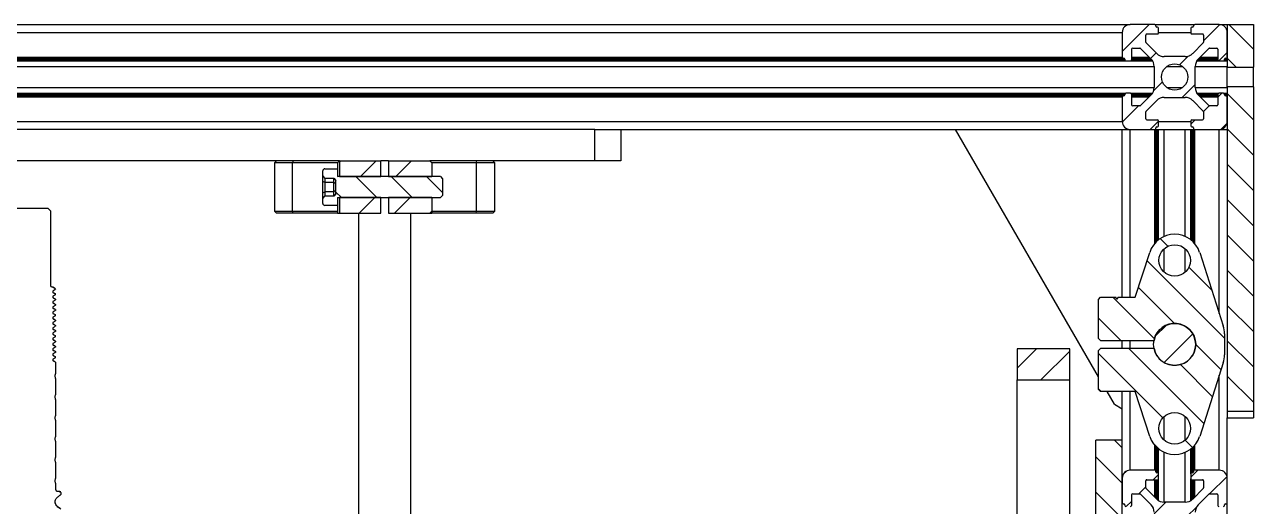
# Model space of a CAD drawing. Header units: millimetres. Extents: x 15 to 1184, y 5 to 1288.
# Drawn here: x 373 to 529, y 1226.8 to 1288.1 of the extents above; entities that cross this region are included whole.
import ezdxf

# ---------------------------------------------------------------- set-up
doc = ezdxf.new("R2010")
doc.units = ezdxf.units.MM

msp = doc.modelspace()

# ---------------------------------------------------------------- hatches: boundary and pattern name
at = {"linetype": 'Continuous', "lineweight": 18}
h = msp.add_hatch(dxfattribs=at)
h.set_pattern_fill('ANSI31', style=0)
edge = h.paths.add_edge_path(flags=0)
edge.add_line((516.05, 1279.15), (514.71, 1277.8))
edge.add_arc((514.61, 1277.9), 0.133, 270, 315, ccw=False)
edge.add_line((514.61, 1277.76), (513.71, 1277.76))
edge.add_arc((513.71, 1277.9), 0.133, 180, 270, ccw=False)
edge.add_line((513.58, 1277.9), (513.58, 1279.23))
edge.add_arc((513.44, 1279.23), 0.133, 0, 90)
edge.add_line((513.44, 1279.36), (512.84, 1279.36))
edge.add_arc((512.84, 1279.23), 0.133, 90, 180)
edge.add_line((512.71, 1279.23), (512.71, 1279.16))
edge.add_arc((512.58, 1279.16), 0.133, 270, 360, ccw=False)
edge.add_line((512.58, 1279.03), (512.51, 1279.03))
edge.add_arc((512.51, 1278.9), 0.133, 90, 180)
edge.add_line((512.38, 1278.9), (512.38, 1275.76))
edge.add_arc((513.38, 1275.76), 1, 180, 270)
edge.add_line((513.38, 1274.76), (516.51, 1274.76))
edge.add_arc((516.51, 1274.9), 0.133, 270, 360)
edge.add_line((516.64, 1274.9), (516.64, 1274.96))
edge.add_arc((516.78, 1274.96), 0.133, 90, 180, ccw=False)
edge.add_line((516.78, 1275.1), (516.84, 1275.1))
edge.add_arc((516.84, 1275.23), 0.133, 270, 360)
edge.add_line((516.98, 1275.23), (516.98, 1275.83))
edge.add_arc((516.84, 1275.83), 0.133, 0, 90)
edge.add_line((516.84, 1275.96), (515.51, 1275.96))
edge.add_arc((515.51, 1276.1), 0.133, 180, 270, ccw=False)
edge.add_line((515.38, 1276.1), (515.38, 1277))
edge.add_arc((515.51, 1277), 0.133, 135, 180, ccw=False)
edge.add_line((515.41, 1277.1), (516.76, 1278.44))
edge.add_arc((517.7, 1277.5), 1.33, 90, 135, ccw=False)
edge.add_line((517.7, 1278.83), (520.38, 1278.83))
edge.add_arc((520.38, 1277.5), 1.33, 45, 90, ccw=False)
edge.add_line((521.33, 1278.44), (522.67, 1277.1))
edge.add_arc((522.58, 1277), 0.133, 0, 45, ccw=False)
edge.add_line((522.71, 1277), (522.71, 1276.1))
edge.add_arc((522.58, 1276.1), 0.133, 270, 360, ccw=False)
edge.add_line((522.58, 1275.96), (521.24, 1275.96))
edge.add_arc((521.24, 1275.83), 0.133, 90, 180)
edge.add_line((521.11, 1275.83), (521.11, 1275.23))
edge.add_arc((521.24, 1275.23), 0.133, 180, 270)
edge.add_line((521.24, 1275.1), (521.31, 1275.1))
edge.add_arc((521.31, 1274.96), 0.133, 0, 90, ccw=False)
edge.add_line((521.44, 1274.96), (521.44, 1274.9))
edge.add_arc((521.58, 1274.9), 0.133, 180, 270)
edge.add_line((521.58, 1274.76), (524.71, 1274.76))
edge.add_arc((524.71, 1275.76), 1, 270, 360)
edge.add_line((525.71, 1275.76), (525.71, 1278.9))
edge.add_arc((525.58, 1278.9), 0.133, 0, 90)
edge.add_line((525.58, 1279.03), (525.51, 1279.03))
edge.add_arc((525.51, 1279.16), 0.133, 180, 270, ccw=False)
edge.add_line((525.38, 1279.16), (525.38, 1279.23))
edge.add_arc((525.24, 1279.23), 0.133, 0, 90)
edge.add_line((525.24, 1279.36), (524.64, 1279.36))
edge.add_arc((524.64, 1279.23), 0.133, 90, 180)
edge.add_line((524.51, 1279.23), (524.51, 1277.9))
edge.add_arc((524.38, 1277.9), 0.133, 270, 360, ccw=False)
edge.add_line((524.38, 1277.76), (523.47, 1277.76))
edge.add_arc((523.47, 1277.9), 0.133, 225, 270, ccw=False)
edge.add_line((523.38, 1277.8), (522.03, 1279.15))
edge.add_arc((522.98, 1280.09), 1.33, 180, 225, ccw=False)
edge.add_line((521.64, 1280.09), (521.64, 1282.77))
edge.add_arc((522.98, 1282.77), 1.33, 135, 180, ccw=False)
edge.add_line((522.03, 1283.71), (523.38, 1285.06))
edge.add_arc((523.47, 1284.96), 0.133, 90, 135, ccw=False)
edge.add_line((523.47, 1285.1), (524.38, 1285.1))
edge.add_arc((524.38, 1284.96), 0.133, 0, 90, ccw=False)
edge.add_line((524.51, 1284.96), (524.51, 1283.63))
edge.add_arc((524.64, 1283.63), 0.133, 180, 270)
edge.add_line((524.64, 1283.5), (525.24, 1283.5))
edge.add_arc((525.24, 1283.63), 0.133, 270, 360)
edge.add_line((525.38, 1283.63), (525.38, 1283.7))
edge.add_arc((525.51, 1283.7), 0.133, 90, 180, ccw=False)
edge.add_line((525.51, 1283.83), (525.58, 1283.83))
edge.add_arc((525.58, 1283.96), 0.133, 270, 360)
edge.add_line((525.71, 1283.96), (525.71, 1287.1))
edge.add_arc((524.71, 1287.1), 1, 0, 90)
edge.add_line((524.71, 1288.1), (521.58, 1288.1))
edge.add_arc((521.58, 1287.96), 0.133, 90, 180)
edge.add_line((521.44, 1287.96), (521.44, 1287.9))
edge.add_arc((521.31, 1287.9), 0.133, 270, 360, ccw=False)
edge.add_line((521.31, 1287.76), (521.24, 1287.76))
edge.add_arc((521.24, 1287.63), 0.133, 90, 180)
edge.add_line((521.11, 1287.63), (521.11, 1287.03))
edge.add_arc((521.24, 1287.03), 0.133, 180, 270)
edge.add_line((521.24, 1286.9), (522.58, 1286.9))
edge.add_arc((522.58, 1286.76), 0.133, 0, 90, ccw=False)
edge.add_line((522.71, 1286.76), (522.71, 1285.86))
edge.add_arc((522.58, 1285.86), 0.133, 315, 360, ccw=False)
edge.add_line((522.67, 1285.76), (521.33, 1284.42))
edge.add_arc((520.38, 1285.36), 1.33, 270, 315, ccw=False)
edge.add_line((520.38, 1284.03), (517.7, 1284.03))
edge.add_arc((517.7, 1285.36), 1.33, 225, 270, ccw=False)
edge.add_line((516.76, 1284.42), (515.41, 1285.76))
edge.add_arc((515.51, 1285.86), 0.133, 180, 225, ccw=False)
edge.add_line((515.38, 1285.86), (515.38, 1286.76))
edge.add_arc((515.51, 1286.76), 0.133, 90, 180, ccw=False)
edge.add_line((515.51, 1286.9), (516.84, 1286.9))
edge.add_arc((516.84, 1287.03), 0.133, 270, 360)
edge.add_line((516.98, 1287.03), (516.98, 1287.63))
edge.add_arc((516.84, 1287.63), 0.133, 0, 90)
edge.add_line((516.84, 1287.76), (516.78, 1287.76))
edge.add_arc((516.78, 1287.9), 0.133, 180, 270, ccw=False)
edge.add_line((516.64, 1287.9), (516.64, 1287.96))
edge.add_arc((516.51, 1287.96), 0.133, 0, 90)
edge.add_line((516.51, 1288.1), (513.38, 1288.1))
edge.add_arc((513.38, 1287.1), 1, 90, 180)
edge.add_line((512.38, 1287.1), (512.38, 1283.96))
edge.add_arc((512.51, 1283.96), 0.133, 180, 270)
edge.add_line((512.51, 1283.83), (512.58, 1283.83))
edge.add_arc((512.58, 1283.7), 0.133, 0, 90, ccw=False)
edge.add_line((512.71, 1283.7), (512.71, 1283.63))
edge.add_arc((512.84, 1283.63), 0.133, 180, 270)
edge.add_line((512.84, 1283.5), (513.44, 1283.5))
edge.add_arc((513.44, 1283.63), 0.133, 270, 360)
edge.add_line((513.58, 1283.63), (513.58, 1284.96))
edge.add_arc((513.71, 1284.96), 0.133, 90, 180, ccw=False)
edge.add_line((513.71, 1285.1), (514.61, 1285.1))
edge.add_arc((514.61, 1284.96), 0.133, 45, 90, ccw=False)
edge.add_line((514.71, 1285.06), (516.05, 1283.71))
edge.add_arc((515.11, 1282.77), 1.33, 0, 45, ccw=False)
edge.add_line((516.44, 1282.77), (516.44, 1280.09))
edge.add_arc((515.11, 1280.09), 1.33, 315, 360, ccw=False)
edge = h.paths.add_edge_path(flags=0)
edge.add_arc((519.04, 1281.43), 1.67, 0, 360)
h = msp.add_hatch(dxfattribs=at)
h.set_pattern_fill('ANSI31', angle=90, style=0)
h.paths.add_polyline_path([(529.04, 1288.1), (525.71, 1288.1), (525.71, 1282.68), (529.04, 1282.68)], flags=0)
h = msp.add_hatch(dxfattribs=at)
h.set_pattern_fill('ANSI31', angle=90, style=0)
h.paths.add_polyline_path([(525.71, 1238.91), (529.04, 1238.91), (529.04, 1280.18), (525.71, 1280.18)], flags=0)
h = msp.add_hatch(dxfattribs=at)
h.set_pattern_fill('ANSI31', style=0)
h.paths.add_polyline_path([(412.98, 1268.76), (418.21, 1268.76), (418.21, 1270.76), (412.98, 1270.76)], flags=0)
h = msp.add_hatch(dxfattribs=at)
h.set_pattern_fill('ANSI31', style=0)
h.paths.add_polyline_path([(424.44, 1270.76), (419.21, 1270.76), (419.21, 1268.76), (424.71, 1268.76), (424.71, 1270.5)], flags=0)
h = msp.add_hatch(dxfattribs=at)
h.set_pattern_fill('ANSI31', angle=90, style=0)
edge = h.paths.add_edge_path(flags=0)
edge.add_line((410.84, 1268.89), (411.1, 1268.58))
edge.add_line((411.1, 1268.58), (412.25, 1268.58))
edge.add_line((412.25, 1268.58), (412.51, 1268.28))
edge.add_line((412.51, 1268.28), (412.51, 1266.58))
edge.add_line((412.51, 1266.58), (412.25, 1266.28))
edge.add_line((412.25, 1266.28), (411.1, 1266.28))
edge.add_line((411.1, 1266.28), (410.84, 1265.98))
edge.add_line((410.84, 1265.98), (410.84, 1265.36))
edge.add_arc((411.11, 1265.36), 0.267, 180, 270)
edge.add_line((411.11, 1265.1), (412.71, 1265.1))
edge.add_line((412.71, 1265.1), (412.71, 1266.1))
edge.add_line((412.71, 1266.1), (425.78, 1266.1))
edge.add_line((425.78, 1266.1), (426.04, 1266.36))
edge.add_line((426.04, 1266.36), (426.04, 1268.5))
edge.add_line((426.04, 1268.5), (425.78, 1268.76))
edge.add_line((425.78, 1268.76), (412.71, 1268.76))
edge.add_line((412.71, 1268.76), (412.71, 1269.76))
edge.add_line((412.71, 1269.76), (411.11, 1269.76))
edge.add_arc((411.11, 1269.5), 0.267, 90, 180)
edge.add_line((410.84, 1269.5), (410.84, 1268.89))
h = msp.add_hatch(dxfattribs=at)
h.set_pattern_fill('ANSI31', style=0)
h.paths.add_polyline_path([(412.98, 1264.1), (418.21, 1264.1), (418.21, 1266.1), (412.98, 1266.1)], flags=0)
h = msp.add_hatch(dxfattribs=at)
h.set_pattern_fill('ANSI31', style=0)
h.paths.add_polyline_path([(424.71, 1264.1), (424.71, 1266.1), (419.21, 1266.1), (419.21, 1264.1)], flags=0)
h = msp.add_hatch(dxfattribs=at)
h.set_pattern_fill('ANSI31', angle=90, style=0)
edge = h.paths.add_edge_path(flags=0)
edge.add_line((525.38, 1246.1), (525.38, 1248.76))
edge.add_arc((522.04, 1248.76), 3.33, 0, 17.8071)
edge.add_line((525.22, 1249.78), (522.22, 1259.12))
edge.add_arc((519.04, 1258.1), 3.33, 17.8071, 162.1929)
edge.add_line((515.87, 1259.12), (514.04, 1253.43))
edge.add_line((514.04, 1253.43), (511.86, 1253.43))
edge.add_line((511.86, 1253.43), (511.71, 1253.16))
edge.add_line((511.71, 1253.16), (511.55, 1253.43))
edge.add_line((511.55, 1253.43), (509.64, 1253.43))
edge.add_line((509.64, 1253.43), (509.38, 1253.16))
edge.add_line((509.38, 1253.16), (509.38, 1248.2))
edge.add_line((509.38, 1248.2), (509.64, 1247.93))
edge.add_line((509.64, 1247.93), (516.42, 1247.93))
edge.add_arc((519.04, 1247.43), 2.67, -169.1931, 169.1931, ccw=False)
edge.add_line((516.42, 1246.93), (509.64, 1246.93))
edge.add_line((509.64, 1246.93), (509.38, 1246.66))
edge.add_line((509.38, 1246.66), (509.38, 1241.7))
edge.add_line((509.38, 1241.7), (509.64, 1241.43))
edge.add_line((509.64, 1241.43), (514.04, 1241.43))
edge.add_line((514.04, 1241.43), (515.87, 1235.74))
edge.add_arc((519.04, 1236.76), 3.33, 197.8071, 342.1929)
edge.add_line((522.22, 1235.74), (525.22, 1245.08))
edge.add_arc((522.04, 1246.1), 3.33, 342.1929, 360)
edge = h.paths.add_edge_path(flags=0)
edge.add_arc((519.04, 1258.1), 2, 0, 360)
edge = h.paths.add_edge_path(flags=0)
edge.add_arc((519.04, 1236.76), 2, 0, 360)
h = msp.add_hatch(dxfattribs=at)
h.set_pattern_fill('ANSI31', style=0)
edge = h.paths.add_edge_path(flags=0)
edge.add_arc((519.04, 1247.43), 2.67, 0, 360)
h = msp.add_hatch(dxfattribs=at)
h.set_pattern_fill('ANSI31', style=0)
h.paths.add_polyline_path([(499.04, 1242.93), (505.71, 1242.93), (505.71, 1246.87), (499.04, 1246.87)], flags=0)
h = msp.add_hatch(dxfattribs=at)
h.set_pattern_fill('ANSI31', angle=90, style=0)
h.paths.add_polyline_path([(509.04, 1235.27), (509.04, 1188.6), (512.38, 1188.6), (512.38, 1235.27)], flags=0)
h = msp.add_hatch(dxfattribs=at)
h.set_pattern_fill('ANSI31', style=0)
edge = h.paths.add_edge_path(flags=0)
edge.add_arc((523.47, 1228.3), 0.133, 90, 135, ccw=False)
edge.add_line((523.47, 1228.43), (524.38, 1228.43))
edge.add_arc((524.38, 1228.3), 0.133, 0, 90, ccw=False)
edge.add_line((524.51, 1228.3), (524.51, 1226.96))
edge.add_arc((524.64, 1226.96), 0.133, 180, 270)
edge.add_line((524.64, 1226.83), (525.24, 1226.83))
edge.add_arc((525.24, 1226.96), 0.133, 270, 360)
edge.add_line((525.38, 1226.96), (525.38, 1227.03))
edge.add_arc((525.51, 1227.03), 0.133, 90, 180, ccw=False)
edge.add_line((525.51, 1227.16), (525.58, 1227.16))
edge.add_arc((525.58, 1227.3), 0.133, 270, 360)
edge.add_line((525.71, 1227.3), (525.71, 1230.43))
edge.add_arc((524.71, 1230.43), 1, 0, 90)
edge.add_line((524.71, 1231.43), (521.58, 1231.43))
edge.add_arc((521.58, 1231.3), 0.133, 90, 180)
edge.add_line((521.44, 1231.3), (521.44, 1231.23))
edge.add_arc((521.31, 1231.23), 0.133, 270, 360, ccw=False)
edge.add_line((521.31, 1231.1), (521.24, 1231.1))
edge.add_arc((521.24, 1230.96), 0.133, 90, 180)
edge.add_line((521.11, 1230.96), (521.11, 1230.36))
edge.add_arc((521.24, 1230.36), 0.133, 180, 270)
edge.add_line((521.24, 1230.23), (522.58, 1230.23))
edge.add_arc((522.58, 1230.1), 0.133, 0, 90, ccw=False)
edge.add_line((522.71, 1230.1), (522.71, 1229.19))
edge.add_arc((522.58, 1229.19), 0.133, 315, 360, ccw=False)
edge.add_line((522.67, 1229.1), (521.33, 1227.75))
edge.add_arc((520.38, 1228.7), 1.33, 270, 315, ccw=False)
edge.add_line((520.38, 1227.36), (517.7, 1227.36))
edge.add_arc((517.7, 1228.7), 1.33, 225, 270, ccw=False)
edge.add_line((516.76, 1227.75), (515.41, 1229.1))
edge.add_arc((515.51, 1229.19), 0.133, 180, 225, ccw=False)
edge.add_line((515.38, 1229.19), (515.38, 1230.1))
edge.add_arc((515.51, 1230.1), 0.133, 90, 180, ccw=False)
edge.add_line((515.51, 1230.23), (516.84, 1230.23))
edge.add_arc((516.84, 1230.36), 0.133, 270, 360)
edge.add_line((516.98, 1230.36), (516.98, 1230.96))
edge.add_arc((516.84, 1230.96), 0.133, 0, 90)
edge.add_line((516.84, 1231.1), (516.78, 1231.1))
edge.add_arc((516.78, 1231.23), 0.133, 180, 270, ccw=False)
edge.add_line((516.64, 1231.23), (516.64, 1231.3))
edge.add_arc((516.51, 1231.3), 0.133, 0, 90)
edge.add_line((516.51, 1231.43), (513.38, 1231.43))
edge.add_arc((513.38, 1230.43), 1, 90, 180)
edge.add_line((512.38, 1230.43), (512.38, 1227.3))
edge.add_arc((512.51, 1227.3), 0.133, 180, 270)
edge.add_line((512.51, 1227.16), (512.58, 1227.16))
edge.add_arc((512.58, 1227.03), 0.133, 0, 90, ccw=False)
edge.add_line((512.71, 1227.03), (512.71, 1226.96))
edge.add_arc((512.84, 1226.96), 0.133, 180, 270)
edge.add_line((512.84, 1226.83), (513.44, 1226.83))
edge.add_arc((513.44, 1226.96), 0.133, 270, 360)
edge.add_line((513.58, 1226.96), (513.58, 1228.3))
edge.add_arc((513.71, 1228.3), 0.133, 90, 180, ccw=False)
edge.add_line((513.71, 1228.43), (514.61, 1228.43))
edge.add_arc((514.61, 1228.3), 0.133, 45, 90, ccw=False)
edge.add_line((514.71, 1228.39), (516.05, 1227.05))
edge.add_arc((515.11, 1226.1), 1.33, 0, 45, ccw=False)
edge.add_line((516.44, 1226.1), (516.44, 1223.42))
edge.add_arc((515.11, 1223.42), 1.33, 315, 360, ccw=False)
edge.add_line((516.05, 1222.48), (514.71, 1221.14))
edge.add_arc((514.61, 1221.23), 0.133, 270, 315, ccw=False)
edge.add_line((514.61, 1221.1), (513.71, 1221.1))
edge.add_arc((513.71, 1221.23), 0.133, 180, 270, ccw=False)
edge.add_line((513.58, 1221.23), (513.58, 1222.56))
edge.add_arc((513.44, 1222.56), 0.133, 0, 90)
edge.add_line((513.44, 1222.7), (512.84, 1222.7))
edge.add_arc((512.84, 1222.56), 0.133, 90, 180)
edge.add_line((512.71, 1222.56), (512.71, 1222.5))
edge.add_arc((512.58, 1222.5), 0.133, 270, 360, ccw=False)
edge.add_line((512.58, 1222.36), (512.51, 1222.36))
edge.add_arc((512.51, 1222.23), 0.133, 90, 180)
edge.add_line((512.38, 1222.23), (512.38, 1219.1))
edge.add_arc((513.38, 1219.1), 1, 180, 270)
edge.add_line((513.38, 1218.1), (516.51, 1218.1))
edge.add_arc((516.51, 1218.23), 0.133, 270, 360)
edge.add_line((516.64, 1218.23), (516.64, 1218.3))
edge.add_arc((516.78, 1218.3), 0.133, 90, 180, ccw=False)
edge.add_line((516.78, 1218.43), (516.84, 1218.43))
edge.add_arc((516.84, 1218.56), 0.133, 270, 360)
edge.add_line((516.98, 1218.56), (516.98, 1219.16))
edge.add_arc((516.84, 1219.16), 0.133, 0, 90)
edge.add_line((516.84, 1219.3), (515.51, 1219.3))
edge.add_arc((515.51, 1219.43), 0.133, 180, 270, ccw=False)
edge.add_line((515.38, 1219.43), (515.38, 1220.33))
edge.add_arc((515.51, 1220.33), 0.133, 135, 180, ccw=False)
edge.add_line((515.41, 1220.43), (516.76, 1221.77))
edge.add_arc((517.7, 1220.83), 1.33, 90, 135, ccw=False)
edge.add_line((517.7, 1222.16), (520.38, 1222.16))
edge.add_arc((520.38, 1220.83), 1.33, 45, 90, ccw=False)
edge.add_line((521.33, 1221.77), (522.67, 1220.43))
edge.add_arc((522.58, 1220.33), 0.133, 0, 45, ccw=False)
edge.add_line((522.71, 1220.33), (522.71, 1219.43))
edge.add_arc((522.58, 1219.43), 0.133, 270, 360, ccw=False)
edge.add_line((522.58, 1219.3), (521.24, 1219.3))
edge.add_arc((521.24, 1219.16), 0.133, 90, 180)
edge.add_line((521.11, 1219.16), (521.11, 1218.56))
edge.add_arc((521.24, 1218.56), 0.133, 180, 270)
edge.add_line((521.24, 1218.43), (521.31, 1218.43))
edge.add_arc((521.31, 1218.3), 0.133, 0, 90, ccw=False)
edge.add_line((521.44, 1218.3), (521.44, 1218.23))
edge.add_arc((521.58, 1218.23), 0.133, 180, 270)
edge.add_line((521.58, 1218.1), (524.71, 1218.1))
edge.add_arc((524.71, 1219.1), 1, 270, 360)
edge.add_line((525.71, 1219.1), (525.71, 1222.23))
edge.add_arc((525.58, 1222.23), 0.133, 0, 90)
edge.add_line((525.58, 1222.36), (525.51, 1222.36))
edge.add_arc((525.51, 1222.5), 0.133, 180, 270, ccw=False)
edge.add_line((525.38, 1222.5), (525.38, 1222.56))
edge.add_arc((525.24, 1222.56), 0.133, 0, 90)
edge.add_line((525.24, 1222.7), (524.64, 1222.7))
edge.add_arc((524.64, 1222.56), 0.133, 90, 180)
edge.add_line((524.51, 1222.56), (524.51, 1221.23))
edge.add_arc((524.38, 1221.23), 0.133, 270, 360, ccw=False)
edge.add_line((524.38, 1221.1), (523.47, 1221.1))
edge.add_arc((523.47, 1221.23), 0.133, 225, 270, ccw=False)
edge.add_line((523.38, 1221.14), (522.03, 1222.48))
edge.add_arc((522.98, 1223.42), 1.33, 180, 225, ccw=False)
edge.add_line((521.64, 1223.42), (521.64, 1226.1))
edge.add_arc((522.98, 1226.1), 1.33, 135, 180, ccw=False)
edge.add_line((522.03, 1227.05), (523.38, 1228.39))
edge = h.paths.add_edge_path(flags=0)
edge.add_arc((519.04, 1224.76), 1.67, 0, 360)

# ---------------------------------------------------------------- linework, layer by layer
at = {"color": 7, "linetype": 'Continuous', "lineweight": 25}
for p, q in [((234.04, 1288.1), (513.38, 1288.1)), ((516.51, 1288.1), (513.38, 1288.1)), ((516.51, 1288.1), (521.58, 1288.1)), ((516.64, 1287.9), (516.64, 1287.96)), ((516.84, 1287.76), (516.78, 1287.76)), ((516.98, 1287.03), (516.98, 1287.63)), ((521.11, 1287.63), (521.11, 1287.03)), ((521.31, 1287.76), (521.24, 1287.76)), ((521.44, 1287.96), (521.44, 1287.9)), ((524.71, 1288.1), (521.58, 1288.1)), ((524.71, 1288.1), (525.71, 1288.1)), ((525.71, 1288.1), (529.04, 1288.1)), ((525.71, 1288.1), (525.71, 1282.68)), ((529.04, 1288.1), (529.04, 1282.68)), ((512.38, 1287.1), (512.38, 1283.96)), ((515.38, 1285.86), (515.38, 1286.76)), ((515.51, 1286.9), (516.84, 1286.9)), ((521.24, 1286.9), (522.58, 1286.9)), ((522.71, 1286.76), (522.71, 1285.86)), ((525.71, 1283.96), (525.71, 1287.1)), ((513.58, 1283.63), (513.58, 1284.96)), ((513.71, 1285.1), (514.61, 1285.1)), ((514.71, 1285.06), (516.05, 1283.71)), ((516.76, 1284.42), (515.41, 1285.76)), ((522.67, 1285.76), (521.33, 1284.42)), ((522.03, 1283.71), (523.38, 1285.06)), ((523.47, 1285.1), (524.38, 1285.1)), ((524.51, 1284.96), (524.51, 1283.63)), ((234.58, 1283.5), (512.84, 1283.5)), ((234.91, 1283.83), (512.51, 1283.83)), ((512.51, 1283.83), (512.58, 1283.83)), ((512.71, 1283.7), (512.71, 1283.63)), ((512.84, 1283.5), (513.44, 1283.5)), ((513.44, 1283.5), (516.23, 1283.5)), ((513.58, 1283.83), (515.93, 1283.83)), ((520.38, 1284.03), (517.7, 1284.03)), ((521.86, 1283.5), (524.64, 1283.5)), ((522.15, 1283.83), (524.51, 1283.83)), ((524.64, 1283.5), (525.24, 1283.5)), ((525.24, 1283.5), (525.71, 1283.5)), ((525.38, 1283.63), (525.38, 1283.7)), ((525.51, 1283.83), (525.58, 1283.83)), ((525.58, 1283.83), (525.71, 1283.83)), ((516.44, 1282.77), (516.44, 1280.09)), ((521.64, 1280.09), (521.64, 1282.77)), ((525.71, 1282.68), (529.04, 1282.68)), ((525.71, 1280.18), (525.71, 1282.68)), ((529.04, 1280.18), (529.04, 1282.68)), ((525.71, 1280.18), (525.71, 1238.91)), ((529.04, 1280.18), (525.71, 1280.18)), ((529.04, 1280.18), (529.04, 1238.91)), ((234.58, 1279.36), (512.84, 1279.36)), ((234.91, 1279.03), (512.51, 1279.03)), ((512.38, 1278.9), (512.38, 1275.76)), ((512.58, 1279.03), (512.51, 1279.03)), ((512.71, 1279.23), (512.71, 1279.16)), ((513.44, 1279.36), (512.84, 1279.36)), ((513.44, 1279.36), (516.23, 1279.36)), ((513.58, 1277.9), (513.58, 1279.23)), ((513.58, 1279.03), (515.93, 1279.03)), ((516.05, 1279.15), (514.71, 1277.8)), ((515.41, 1277.1), (516.76, 1278.44)), ((517.7, 1278.83), (520.38, 1278.83)), ((521.33, 1278.44), (522.67, 1277.1)), ((521.86, 1279.36), (524.64, 1279.36)), ((523.38, 1277.8), (522.03, 1279.15)), ((522.15, 1279.03), (524.51, 1279.03)), ((524.51, 1279.23), (524.51, 1277.9)), ((525.24, 1279.36), (524.64, 1279.36)), ((525.24, 1279.36), (525.71, 1279.36)), ((525.38, 1279.16), (525.38, 1279.23)), ((525.58, 1279.03), (525.51, 1279.03)), ((525.58, 1279.03), (525.71, 1279.03)), ((525.71, 1275.76), (525.71, 1278.9)), ((514.61, 1277.76), (513.71, 1277.76)), ((515.38, 1276.1), (515.38, 1277)), ((522.71, 1277), (522.71, 1276.1)), ((524.38, 1277.76), (523.47, 1277.76)), ((516.84, 1275.96), (515.51, 1275.96)), ((516.78, 1275.1), (516.84, 1275.1)), ((516.98, 1275.23), (516.98, 1275.83)), ((521.11, 1275.83), (521.11, 1275.23)), ((522.58, 1275.96), (521.24, 1275.96)), ((521.24, 1275.1), (521.31, 1275.1)), ((445.38, 1274.76), (302.04, 1274.76)), ((445.38, 1270.76), (445.38, 1274.76)), ((445.38, 1274.76), (446.38, 1274.76)), ((446.38, 1274.76), (512.38, 1274.76)), ((448.71, 1274.76), (448.71, 1270.76)), ((509.38, 1243.29), (491.21, 1274.76)), ((512.38, 1253.43), (512.38, 1274.76)), ((512.38, 1274.76), (513.38, 1274.76)), ((513.38, 1274.76), (516.51, 1274.76)), ((516.51, 1274.76), (516.64, 1274.76)), ((516.64, 1274.9), (516.64, 1274.96)), ((516.64, 1260.41), (516.64, 1274.76)), ((516.64, 1274.76), (516.78, 1274.76)), ((516.78, 1274.76), (516.84, 1274.76)), ((516.84, 1274.76), (516.98, 1274.76)), ((516.98, 1274.76), (521.11, 1274.76)), ((516.98, 1260.71), (516.98, 1274.76)), ((521.11, 1260.71), (521.11, 1274.76)), ((521.11, 1274.76), (521.24, 1274.76)), ((521.24, 1274.76), (521.31, 1274.76)), ((521.31, 1274.76), (521.44, 1274.76)), ((521.44, 1274.96), (521.44, 1274.9)), ((521.44, 1260.41), (521.44, 1274.76)), ((521.44, 1274.76), (521.58, 1274.76)), ((521.58, 1274.76), (524.71, 1274.76)), ((524.71, 1274.76), (525.71, 1274.76)), ((412.98, 1270.76), (334.44, 1270.76)), ((404.98, 1270.76), (404.71, 1270.5)), ((404.71, 1270.5), (404.71, 1264.36)), ((407.02, 1270.5), (404.71, 1270.5)), ((407.1, 1270.76), (407.02, 1270.5)), ((412.71, 1270.5), (407.02, 1270.5)), ((407.02, 1264.36), (407.02, 1270.5)), ((412.98, 1270.76), (412.71, 1270.5)), ((412.71, 1270.5), (412.71, 1269.76)), ((412.98, 1270.76), (412.98, 1268.76)), ((412.98, 1270.76), (418.21, 1270.76)), ((418.21, 1268.76), (418.21, 1270.76)), ((419.21, 1270.76), (418.21, 1270.76)), ((419.21, 1270.76), (419.21, 1268.76)), ((419.21, 1270.76), (424.44, 1270.76)), ((424.44, 1270.76), (424.71, 1270.5)), ((445.38, 1270.76), (424.44, 1270.76)), ((424.71, 1270.5), (424.71, 1268.76)), ((430.39, 1270.5), (424.71, 1270.5)), ((430.31, 1270.76), (430.39, 1270.5)), ((430.39, 1264.36), (430.39, 1270.5)), ((432.71, 1270.5), (430.39, 1270.5)), ((432.71, 1270.5), (432.44, 1270.76)), ((432.71, 1264.36), (432.71, 1270.5)), ((448.71, 1270.76), (445.38, 1270.76)), ((410.84, 1268.89), (410.84, 1269.5)), ((411.1, 1268.58), (410.84, 1268.89)), ((410.84, 1268.16), (410.84, 1268.89)), ((411.11, 1269.76), (412.71, 1269.76)), ((412.71, 1269.76), (412.71, 1268.76)), ((411.1, 1268.01), (410.84, 1268.16)), ((410.84, 1266.7), (410.84, 1268.16)), ((411.1, 1268.58), (412.25, 1268.58)), ((411.1, 1268.58), (411.1, 1268.01)), ((412.25, 1268.01), (411.1, 1268.01)), ((411.1, 1268.01), (411.1, 1266.85)), ((412.25, 1268.58), (412.51, 1268.28)), ((412.25, 1268.01), (412.25, 1268.58)), ((412.51, 1267.86), (412.25, 1268.01)), ((412.25, 1266.85), (412.25, 1268.01)), ((412.51, 1266.58), (412.51, 1268.28)), ((425.78, 1268.76), (412.71, 1268.76)), ((412.98, 1268.76), (418.21, 1268.76)), ((419.21, 1268.76), (424.71, 1268.76)), ((425.78, 1268.76), (426.04, 1268.5)), ((426.04, 1268.5), (426.04, 1266.36)), ((410.84, 1266.7), (411.1, 1266.85)), ((410.84, 1265.98), (410.84, 1266.7)), ((410.84, 1265.98), (411.1, 1266.28)), ((410.84, 1265.36), (410.84, 1265.98)), ((411.1, 1266.85), (411.1, 1266.28)), ((412.25, 1266.85), (411.1, 1266.85)), ((412.25, 1266.28), (411.1, 1266.28)), ((412.51, 1267), (412.25, 1266.85)), ((412.25, 1266.28), (412.25, 1266.85)), ((412.51, 1266.58), (412.25, 1266.28)), ((412.71, 1266.1), (425.78, 1266.1)), ((412.71, 1266.1), (412.71, 1265.1)), ((418.21, 1266.1), (412.98, 1266.1)), ((412.98, 1266.1), (412.98, 1264.1)), ((418.21, 1264.1), (418.21, 1266.1)), ((424.71, 1266.1), (419.21, 1266.1)), ((419.21, 1266.1), (419.21, 1264.1)), ((424.71, 1266.1), (424.71, 1264.1)), ((426.04, 1266.36), (425.78, 1266.1)), ((371.25, 1264.76), (375.92, 1264.76)), ((375.92, 1264.76), (376.25, 1264.43)), ((376.25, 1264.43), (376.25, 1254.93)), ((404.71, 1264.36), (404.98, 1264.1)), ((404.71, 1264.36), (407.02, 1264.36)), ((407.02, 1264.36), (412.71, 1264.36)), ((407.1, 1264.1), (407.02, 1264.36)), ((412.71, 1265.1), (411.11, 1265.1)), ((412.71, 1265.1), (412.71, 1264.1)), ((424.71, 1264.36), (430.39, 1264.36)), ((430.31, 1264.1), (430.39, 1264.36)), ((430.39, 1264.36), (432.71, 1264.36)), ((432.44, 1264.1), (432.71, 1264.36)), ((407.1, 1264.1), (404.98, 1264.1)), ((412.71, 1264.1), (407.1, 1264.1)), ((412.71, 1264.1), (412.98, 1264.1)), ((412.98, 1264.1), (418.21, 1264.1)), ((415.38, 1264.1), (415.38, 1184.94)), ((419.21, 1264.1), (424.71, 1264.1)), ((422.04, 1184.94), (422.04, 1264.1)), ((430.31, 1264.1), (424.71, 1264.1)), ((432.44, 1264.1), (430.31, 1264.1)), ((514.04, 1253.43), (515.87, 1259.12)), ((522.22, 1259.12), (525.22, 1249.78)), ((376.42, 1254.76), (376.56, 1254.76)), ((376.56, 1254.76), (376.56, 1254.72)), ((376.56, 1254.22), (376.56, 1254.05)), ((376.56, 1253.55), (376.56, 1253.38)), ((376.74, 1254.61), (376.92, 1254.43)), ((376.92, 1253.78), (376.89, 1253.86)), ((376.92, 1253.78), (376.91, 1253.79)), ((376.92, 1254.43), (376.92, 1254.42)), ((376.92, 1253.78), (376.92, 1253.76)), ((509.38, 1253.16), (509.64, 1253.43)), ((509.64, 1253.43), (511.55, 1253.43)), ((511.71, 1253.16), (511.55, 1253.43)), ((511.86, 1253.43), (511.71, 1253.16)), ((511.86, 1253.43), (514.04, 1253.43)), ((376.56, 1252.88), (376.56, 1252.72)), ((376.56, 1252.22), (376.56, 1252.05)), ((376.92, 1253.18), (376.92, 1253.17)), ((376.92, 1253.17), (376.92, 1253.09)), ((376.92, 1252.51), (376.92, 1252.42)), ((376.92, 1252.51), (376.92, 1252.51)), ((376.92, 1251.85), (376.92, 1251.84)), ((376.92, 1251.84), (376.92, 1251.76)), ((509.38, 1248.2), (509.38, 1253.16)), ((376.56, 1251.55), (376.56, 1251.38)), ((376.56, 1250.88), (376.56, 1250.72)), ((376.56, 1250.22), (376.56, 1250.05)), ((376.92, 1251.11), (376.89, 1251.19)), ((376.92, 1251.11), (376.91, 1251.13)), ((376.92, 1251.11), (376.92, 1251.09)), ((376.92, 1250.51), (376.92, 1250.42)), ((376.92, 1250.51), (376.92, 1250.51)), ((376.56, 1249.55), (376.56, 1249.38)), ((376.56, 1248.88), (376.56, 1248.72)), ((376.92, 1249.85), (376.92, 1249.84)), ((376.92, 1249.84), (376.92, 1249.76)), ((376.92, 1249.18), (376.92, 1249.17)), ((376.92, 1249.17), (376.92, 1249.09)), ((525.38, 1248.76), (525.38, 1246.1)), ((376.56, 1248.22), (376.56, 1248.05)), ((376.56, 1247.55), (376.56, 1247.38)), ((376.92, 1248.44), (376.89, 1248.53)), ((376.92, 1248.44), (376.91, 1248.46)), ((376.92, 1248.44), (376.92, 1248.42)), ((376.92, 1247.85), (376.92, 1247.84)), ((376.92, 1247.84), (376.92, 1247.76)), ((376.92, 1247.18), (376.92, 1247.17)), ((376.92, 1247.17), (376.92, 1247.09)), ((509.64, 1247.93), (509.38, 1248.2)), ((509.64, 1247.93), (516.42, 1247.93)), ((512.38, 1246.93), (512.38, 1247.93)), ((376.56, 1246.88), (376.56, 1246.72)), ((376.56, 1246.22), (376.56, 1246.05)), ((376.56, 1245.55), (376.56, 1245.38)), ((376.92, 1245.78), (376.89, 1245.86)), ((376.92, 1245.78), (376.91, 1245.79)), ((376.92, 1246.51), (376.92, 1246.42)), ((376.92, 1246.51), (376.92, 1246.51)), ((376.92, 1245.78), (376.92, 1245.76)), ((499.04, 1246.87), (499.04, 1242.93)), ((505.71, 1246.87), (499.04, 1246.87)), ((505.71, 1242.93), (505.71, 1246.87)), ((509.38, 1246.66), (509.64, 1246.93)), ((509.38, 1241.7), (509.38, 1246.66)), ((516.42, 1246.93), (509.64, 1246.93)), ((376.92, 1245.18), (376.92, 1245.17)), ((376.92, 1245.17), (376.92, 1243.7)), ((525.22, 1245.08), (522.22, 1235.74)), ((376.92, 1243.13), (376.85, 1243.4)), ((376.92, 1243.11), (376.89, 1243.13)), ((376.92, 1243.11), (376.92, 1241.04)), ((499.04, 1216.14), (499.04, 1242.93)), ((499.04, 1242.93), (505.71, 1242.93)), ((505.71, 1216.14), (505.71, 1242.93)), ((509.64, 1241.43), (509.38, 1241.7)), ((514.04, 1241.43), (509.64, 1241.43)), ((511.38, 1239.83), (510.45, 1241.43)), ((512.38, 1235.27), (512.38, 1241.43)), ((515.87, 1235.74), (514.04, 1241.43)), ((376.92, 1240.47), (376.85, 1240.74)), ((376.92, 1240.44), (376.92, 1240.47)), ((376.92, 1240.44), (376.92, 1238.37)), ((511.38, 1239.83), (512.38, 1239.25)), ((376.92, 1237.8), (376.85, 1238.07)), ((376.92, 1237.78), (376.89, 1237.8)), ((376.92, 1237.78), (376.92, 1235.7)), ((529.04, 1238.91), (525.71, 1238.91)), ((525.71, 1238.91), (525.71, 1238.1)), ((525.71, 1238.1), (529.04, 1238.1)), ((525.71, 1230.43), (525.71, 1238.1)), ((529.04, 1238.91), (529.04, 1238.1)), ((376.92, 1235.13), (376.85, 1235.4)), ((376.92, 1235.11), (376.89, 1235.13)), ((376.92, 1235.11), (376.92, 1233.04)), ((512.38, 1235.27), (509.04, 1235.27)), ((509.04, 1188.6), (509.04, 1235.27)), ((512.38, 1188.6), (512.38, 1235.27)), ((516.64, 1231.3), (516.64, 1234.45)), ((516.98, 1230.96), (516.98, 1234.15)), ((521.11, 1230.96), (521.11, 1234.15)), ((521.44, 1231.3), (521.44, 1234.45)), ((376.92, 1232.47), (376.85, 1232.74)), ((376.92, 1232.44), (376.91, 1232.47)), ((376.92, 1232.44), (376.92, 1230.37)), ((516.51, 1231.43), (513.38, 1231.43)), ((524.71, 1231.43), (521.58, 1231.43)), ((376.92, 1229.8), (376.85, 1230.07)), ((512.38, 1230.43), (512.38, 1227.3)), ((515.38, 1229.19), (515.38, 1230.1)), ((515.51, 1230.23), (516.84, 1230.23)), ((516.64, 1231.23), (516.64, 1231.3)), ((516.64, 1227.87), (516.64, 1230.23)), ((516.84, 1231.1), (516.78, 1231.1)), ((516.98, 1230.36), (516.98, 1230.96)), ((516.98, 1227.58), (516.98, 1230.36)), ((521.11, 1230.96), (521.11, 1230.36)), ((521.11, 1227.58), (521.11, 1230.36)), ((521.31, 1231.1), (521.24, 1231.1)), ((521.24, 1230.23), (522.58, 1230.23)), ((521.44, 1231.3), (521.44, 1231.23)), ((521.44, 1227.87), (521.44, 1230.23)), ((522.71, 1230.1), (522.71, 1229.19)), ((525.71, 1227.3), (525.71, 1230.43)), ((376.92, 1229.78), (376.89, 1229.8)), ((376.92, 1229.78), (376.92, 1228.93)), ((377.09, 1228.76), (377.44, 1228.76)), ((377.56, 1228.67), (377.48, 1228.7)), ((377.59, 1228.61), (377.57, 1228.64)), ((377.59, 1228.61), (377.59, 1228.35)), ((513.58, 1226.96), (513.58, 1228.3)), ((513.71, 1228.43), (514.61, 1228.43)), ((514.71, 1228.39), (516.05, 1227.05)), ((516.76, 1227.75), (515.41, 1229.1)), ((522.67, 1229.1), (521.33, 1227.75)), ((522.03, 1227.05), (523.38, 1228.39)), ((523.47, 1228.43), (524.38, 1228.43)), ((524.51, 1228.3), (524.51, 1226.96)), ((512.51, 1227.16), (512.58, 1227.16)), ((512.71, 1227.03), (512.71, 1226.96)), ((520.38, 1227.36), (517.7, 1227.36)), ((525.38, 1226.96), (525.38, 1227.03)), ((525.51, 1227.16), (525.58, 1227.16)), ((525.71, 1222.23), (525.71, 1227.3))]:
    msp.add_line(p, q, dxfattribs=at)
at = {"color": 8, "linetype": 'Continuous', "lineweight": 25}
for p, q in [((235.04, 1287.1), (512.38, 1287.1)), ((516.98, 1287.1), (521.11, 1287.1)), ((234.71, 1283.7), (512.71, 1283.7)), ((234.71, 1283.63), (512.71, 1283.63)), ((235.04, 1283.96), (512.38, 1283.96)), ((513.58, 1283.96), (515.8, 1283.96)), ((513.58, 1283.7), (516.07, 1283.7)), ((513.58, 1283.63), (516.13, 1283.63)), ((521.96, 1283.63), (524.51, 1283.63)), ((522.02, 1283.7), (524.51, 1283.7)), ((522.28, 1283.96), (524.51, 1283.96)), ((525.38, 1283.7), (525.71, 1283.7)), ((525.38, 1283.63), (525.71, 1283.63)), ((230.98, 1282.77), (516.44, 1282.77)), ((518.05, 1282.77), (520.03, 1282.77)), ((521.64, 1282.77), (525.71, 1282.77)), ((230.98, 1280.09), (516.44, 1280.09)), ((518.05, 1280.09), (520.03, 1280.09)), ((521.64, 1280.09), (525.71, 1280.09)), ((234.71, 1279.23), (512.71, 1279.23)), ((234.71, 1279.16), (512.71, 1279.16)), ((235.04, 1278.9), (512.38, 1278.9)), ((513.58, 1279.23), (516.13, 1279.23)), ((513.58, 1279.16), (516.07, 1279.16)), ((513.58, 1278.9), (515.8, 1278.9)), ((521.96, 1279.23), (524.51, 1279.23)), ((522.02, 1279.16), (524.51, 1279.16)), ((522.28, 1278.9), (524.51, 1278.9)), ((525.38, 1279.23), (525.71, 1279.23)), ((525.38, 1279.16), (525.71, 1279.16)), ((235.04, 1275.76), (512.38, 1275.76)), ((516.98, 1275.76), (521.11, 1275.76)), ((513.38, 1253.43), (513.38, 1274.76)), ((516.51, 1260.26), (516.51, 1274.76)), ((516.78, 1260.54), (516.78, 1274.76)), ((516.84, 1260.6), (516.84, 1274.76)), ((517.7, 1261.15), (517.7, 1274.76)), ((520.38, 1261.15), (520.38, 1274.76)), ((521.24, 1260.6), (521.24, 1274.76)), ((521.31, 1260.54), (521.31, 1274.76)), ((521.58, 1260.26), (521.58, 1274.76)), ((524.71, 1251.35), (524.71, 1274.76)), ((517.7, 1256.61), (517.7, 1259.58)), ((520.38, 1256.61), (520.38, 1259.58)), ((513.38, 1246.93), (513.38, 1247.93)), ((524.71, 1231.43), (524.71, 1243.51)), ((513.38, 1231.43), (513.38, 1241.43)), ((517.7, 1235.28), (517.7, 1238.25)), ((520.38, 1235.28), (520.38, 1238.25)), ((516.51, 1231.43), (516.51, 1234.6)), ((521.58, 1231.43), (521.58, 1234.6)), ((516.78, 1231.1), (516.78, 1234.32)), ((516.84, 1231.1), (516.84, 1234.26)), ((517.7, 1227.36), (517.7, 1233.71)), ((520.38, 1227.36), (520.38, 1233.71)), ((521.24, 1231.1), (521.24, 1234.26)), ((521.31, 1231.1), (521.31, 1234.32)), ((516.51, 1228), (516.51, 1230.23)), ((516.78, 1227.74), (516.78, 1230.23)), ((516.84, 1227.68), (516.84, 1230.23)), ((521.24, 1227.68), (521.24, 1230.23)), ((521.31, 1227.74), (521.31, 1230.23)), ((521.58, 1228), (521.58, 1230.23))]:
    msp.add_line(p, q, dxfattribs=at)
at = {"color": 7, "linetype": 'Continuous', "lineweight": 25}
for centre, radius in [((519.04, 1281.43), 1.67), ((519.04, 1258.1), 2), ((519.04, 1247.43), 2.67), ((519.04, 1236.76), 2)]:
    msp.add_circle(centre, radius, dxfattribs=at)
for centre, radius, start, end in [((513.38, 1287.1), 1, 90, 180), ((516.51, 1287.96), 0.133, 0, 90), ((516.78, 1287.9), 0.133, 180, 270), ((516.84, 1287.63), 0.133, 0, 90), ((521.24, 1287.63), 0.133, 90, 180), ((521.31, 1287.9), 0.133, 270, 0), ((521.58, 1287.96), 0.133, 90, 180), ((524.71, 1287.1), 1, 0, 90), ((515.51, 1286.76), 0.133, 90, 180), ((516.84, 1287.03), 0.133, 270, 0), ((521.24, 1287.03), 0.133, 180, 270), ((522.58, 1286.76), 0.133, 0, 90), ((513.71, 1284.96), 0.133, 90, 180), ((514.61, 1284.96), 0.133, 45, 90), ((515.51, 1285.86), 0.133, 180, 225), ((522.58, 1285.86), 0.133, 315, 0), ((523.47, 1284.96), 0.133, 90, 135), ((524.38, 1284.96), 0.133, 0, 90), ((512.51, 1283.96), 0.133, 180, 270), ((512.58, 1283.7), 0.133, 0, 90), ((512.84, 1283.63), 0.133, 180, 270), ((513.44, 1283.63), 0.133, 270, 0), ((515.11, 1282.77), 1.33, 0, 45), ((517.7, 1285.36), 1.33, 225, 270), ((520.38, 1285.36), 1.33, 270, 315), ((522.98, 1282.77), 1.33, 135, 180), ((524.64, 1283.63), 0.133, 180, 270), ((525.24, 1283.63), 0.133, 270, 0), ((525.51, 1283.7), 0.133, 90, 180), ((525.58, 1283.96), 0.133, 270, 0), ((515.11, 1280.09), 1.33, 315, 0), ((522.98, 1280.09), 1.33, 180, 225), ((512.51, 1278.9), 0.133, 90, 180), ((512.58, 1279.16), 0.133, 270, 0), ((512.84, 1279.23), 0.133, 90, 180), ((513.44, 1279.23), 0.133, 0, 90), ((517.7, 1277.5), 1.33, 90, 135), ((520.38, 1277.5), 1.33, 45, 90), ((524.64, 1279.23), 0.133, 90, 180), ((525.24, 1279.23), 0.133, 0, 90), ((525.51, 1279.16), 0.133, 180, 270), ((525.58, 1278.9), 0.133, 0, 90), ((513.71, 1277.9), 0.133, 180, 270), ((514.61, 1277.9), 0.133, 270, 315), ((515.51, 1277), 0.133, 135, 180), ((522.58, 1277), 0.133, 0, 45), ((523.47, 1277.9), 0.133, 225, 270), ((524.38, 1277.9), 0.133, 270, 0), ((513.38, 1275.76), 1, 180, 270), ((515.51, 1276.1), 0.133, 180, 270), ((516.78, 1274.96), 0.133, 90, 180), ((516.84, 1275.83), 0.133, 0, 90), ((516.84, 1275.23), 0.133, 270, 0), ((521.24, 1275.83), 0.133, 90, 180), ((521.24, 1275.23), 0.133, 180, 270), ((521.31, 1274.96), 0.133, 0, 90), ((522.58, 1276.1), 0.133, 270, 0), ((524.71, 1275.76), 1, 270, 0), ((516.51, 1274.9), 0.133, 270, 0), ((521.58, 1274.9), 0.133, 180, 270), ((411.11, 1269.5), 0.267, 90, 180), ((411.11, 1265.36), 0.267, 180, 270), ((519.04, 1258.1), 3.33, 17.8071, 162.1929), ((376.42, 1254.93), 0.167, 180, 270), ((519.04, 1247.43), 2.67, 190.8069, 169.1931), ((522.04, 1248.76), 3.33, 0, 17.8071), ((522.04, 1246.1), 3.33, 342.1929, 0), ((519.04, 1236.76), 3.33, 197.8071, 342.1929), ((513.38, 1230.43), 1, 90, 180), ((516.51, 1231.3), 0.133, 0, 90), ((521.58, 1231.3), 0.133, 90, 180), ((524.71, 1230.43), 1, 0, 90), ((515.51, 1230.1), 0.133, 90, 180), ((516.78, 1231.23), 0.133, 180, 270), ((516.84, 1230.96), 0.133, 0, 90), ((516.84, 1230.36), 0.133, 270, 0), ((521.24, 1230.96), 0.133, 90, 180), ((521.24, 1230.36), 0.133, 180, 270), ((521.31, 1231.23), 0.133, 270, 0), ((522.58, 1230.1), 0.133, 0, 90), ((377.09, 1228.93), 0.167, 180, 270), ((513.71, 1228.3), 0.133, 90, 180), ((514.61, 1228.3), 0.133, 45, 90), ((515.51, 1229.19), 0.133, 180, 225), ((522.58, 1229.19), 0.133, 315, 0), ((523.47, 1228.3), 0.133, 90, 135), ((524.38, 1228.3), 0.133, 0, 90), ((512.51, 1227.3), 0.133, 180, 270), ((512.58, 1227.03), 0.133, 0, 90), ((512.84, 1226.96), 0.133, 180, 270), ((513.44, 1226.96), 0.133, 270, 0), ((515.11, 1226.1), 1.33, 0, 45), ((517.7, 1228.7), 1.33, 225, 270), ((520.38, 1228.7), 1.33, 270, 315), ((522.98, 1226.1), 1.33, 135, 180), ((524.64, 1226.96), 0.133, 180, 270), ((525.24, 1226.96), 0.133, 270, 0), ((525.51, 1227.03), 0.133, 90, 180), ((525.58, 1227.3), 0.133, 270, 0)]:
    msp.add_arc(centre, radius, start, end, dxfattribs=at)
for start_param, end_param in [(1.570796, 1.686525), (4.596661, 4.712389)]:
    msp.add_ellipse((412.98, 1267.43), major_axis=(2.31, 0), ratio=0.57735, start_param=start_param, end_param=end_param, dxfattribs=at)
for points, knots in [([(376.73, 1254.62), (376.7, 1254.64), (376.65, 1254.67), (376.59, 1254.7), (376.56, 1254.72)], [0, 0, 0, 0, 0.515248, 1, 1, 1, 1]), ([(376.56, 1254.72), (376.59, 1254.7), (376.65, 1254.66), (376.71, 1254.63), (376.74, 1254.61)], [0, 0, 0, 0, 0.540451, 1, 1, 1, 1]), ([(376.92, 1254.42), (376.89, 1254.41), (376.83, 1254.37), (376.71, 1254.3), (376.62, 1254.25), (376.56, 1254.22)], [0, 0, 0, 0, 0.265629, 0.53121, 1, 1, 1, 1]), ([(376.92, 1253.85), (376.86, 1253.88), (376.74, 1253.95), (376.62, 1254.02), (376.56, 1254.05)], [0, 0, 0, 0, 0.507517, 1, 1, 1, 1]), ([(376.56, 1254.05), (376.59, 1254.03), (376.66, 1253.99), (376.77, 1253.93), (376.84, 1253.89), (376.89, 1253.86)], [0, 0, 0, 0, 0.292926, 0.585928, 1, 1, 1, 1]), ([(376.92, 1253.76), (376.89, 1253.74), (376.83, 1253.7), (376.71, 1253.63), (376.62, 1253.58), (376.56, 1253.55)], [0, 0, 0, 0, 0.265581, 0.53121, 1, 1, 1, 1]), ([(376.92, 1253.18), (376.86, 1253.21), (376.74, 1253.28), (376.62, 1253.35), (376.56, 1253.39)], [0, 0, 0, 0, 0.507541, 1, 1, 1, 1]), ([(376.56, 1253.38), (376.59, 1253.36), (376.66, 1253.33), (376.78, 1253.26), (376.87, 1253.21), (376.92, 1253.17)], [0, 0, 0, 0, 0.265561, 0.53119, 1, 1, 1, 1]), ([(376.7, 1254.63), (376.72, 1254.62), (376.73, 1254.62), (376.74, 1254.61), (376.74, 1254.61)], [0, 0, 0, 0, 0.73198, 1, 1, 1, 1]), ([(376.89, 1253.86), (376.89, 1253.86), (376.89, 1253.86), (376.88, 1253.86), (376.88, 1253.86)], [0, 0, 0, 0, 0.145462, 1, 1, 1, 1]), ([(376.92, 1253.09), (376.89, 1253.07), (376.83, 1253.04), (376.71, 1252.97), (376.62, 1252.92), (376.56, 1252.88)], [0, 0, 0, 0, 0.265581, 0.53121, 1, 1, 1, 1]), ([(376.92, 1252.51), (376.86, 1252.55), (376.74, 1252.62), (376.62, 1252.69), (376.56, 1252.72)], [0, 0, 0, 0, 0.507541, 1, 1, 1, 1]), ([(376.56, 1252.72), (376.59, 1252.7), (376.66, 1252.66), (376.78, 1252.59), (376.87, 1252.54), (376.92, 1252.51)], [0, 0, 0, 0, 0.265608, 0.53119, 1, 1, 1, 1]), ([(376.92, 1252.42), (376.89, 1252.41), (376.83, 1252.37), (376.71, 1252.3), (376.62, 1252.25), (376.56, 1252.22)], [0, 0, 0, 0, 0.265629, 0.53121, 1, 1, 1, 1]), ([(376.92, 1251.85), (376.86, 1251.88), (376.74, 1251.95), (376.62, 1252.02), (376.56, 1252.05)], [0, 0, 0, 0, 0.507566, 1, 1, 1, 1]), ([(376.56, 1252.05), (376.59, 1252.03), (376.66, 1251.99), (376.78, 1251.92), (376.87, 1251.87), (376.92, 1251.84)], [0, 0, 0, 0, 0.265608, 0.53119, 1, 1, 1, 1]), ([(376.92, 1251.76), (376.89, 1251.74), (376.83, 1251.7), (376.71, 1251.63), (376.62, 1251.58), (376.56, 1251.55)], [0, 0, 0, 0, 0.265629, 0.53121, 1, 1, 1, 1]), ([(376.92, 1251.18), (376.86, 1251.21), (376.74, 1251.28), (376.62, 1251.35), (376.56, 1251.39)], [0, 0, 0, 0, 0.507517, 1, 1, 1, 1]), ([(376.56, 1251.38), (376.59, 1251.36), (376.66, 1251.33), (376.77, 1251.26), (376.84, 1251.22), (376.89, 1251.19)], [0, 0, 0, 0, 0.292926, 0.585928, 1, 1, 1, 1]), ([(376.92, 1251.09), (376.89, 1251.07), (376.83, 1251.04), (376.71, 1250.97), (376.62, 1250.92), (376.56, 1250.88)], [0, 0, 0, 0, 0.265594, 0.531236, 1, 1, 1, 1]), ([(376.92, 1250.51), (376.86, 1250.55), (376.74, 1250.62), (376.62, 1250.69), (376.56, 1250.72)], [0, 0, 0, 0, 0.507541, 1, 1, 1, 1]), ([(376.56, 1250.72), (376.59, 1250.7), (376.66, 1250.66), (376.78, 1250.59), (376.87, 1250.54), (376.92, 1250.51)], [0, 0, 0, 0, 0.265561, 0.53119, 1, 1, 1, 1]), ([(376.92, 1250.42), (376.89, 1250.41), (376.83, 1250.37), (376.71, 1250.3), (376.62, 1250.25), (376.56, 1250.22)], [0, 0, 0, 0, 0.265581, 0.53121, 1, 1, 1, 1]), ([(376.89, 1251.19), (376.89, 1251.19), (376.89, 1251.19), (376.88, 1251.19), (376.88, 1251.19)], [0, 0, 0, 0, 0.145462, 1, 1, 1, 1]), ([(376.92, 1249.85), (376.86, 1249.88), (376.74, 1249.95), (376.62, 1250.02), (376.56, 1250.05)], [0, 0, 0, 0, 0.507541, 1, 1, 1, 1]), ([(376.56, 1250.05), (376.59, 1250.03), (376.66, 1249.99), (376.78, 1249.92), (376.87, 1249.87), (376.92, 1249.84)], [0, 0, 0, 0, 0.265561, 0.53119, 1, 1, 1, 1]), ([(376.92, 1249.76), (376.89, 1249.74), (376.83, 1249.7), (376.71, 1249.63), (376.62, 1249.58), (376.56, 1249.55)], [0, 0, 0, 0, 0.265581, 0.53121, 1, 1, 1, 1]), ([(376.92, 1249.18), (376.86, 1249.21), (376.74, 1249.28), (376.62, 1249.35), (376.56, 1249.39)], [0, 0, 0, 0, 0.507541, 1, 1, 1, 1]), ([(376.56, 1249.38), (376.59, 1249.36), (376.66, 1249.33), (376.78, 1249.26), (376.87, 1249.21), (376.92, 1249.17)], [0, 0, 0, 0, 0.265608, 0.53119, 1, 1, 1, 1]), ([(376.92, 1249.09), (376.89, 1249.07), (376.83, 1249.04), (376.71, 1248.97), (376.62, 1248.92), (376.56, 1248.88)], [0, 0, 0, 0, 0.265629, 0.53121, 1, 1, 1, 1]), ([(376.92, 1248.51), (376.86, 1248.55), (376.74, 1248.62), (376.62, 1248.69), (376.56, 1248.72)], [0, 0, 0, 0, 0.507517, 1, 1, 1, 1]), ([(376.56, 1248.72), (376.59, 1248.7), (376.66, 1248.66), (376.77, 1248.6), (376.84, 1248.55), (376.89, 1248.53)], [0, 0, 0, 0, 0.292963, 0.585897, 1, 1, 1, 1]), ([(376.92, 1248.42), (376.89, 1248.41), (376.83, 1248.37), (376.71, 1248.3), (376.62, 1248.25), (376.56, 1248.22)], [0, 0, 0, 0, 0.265629, 0.53121, 1, 1, 1, 1]), ([(376.92, 1247.85), (376.86, 1247.88), (376.74, 1247.95), (376.62, 1248.02), (376.56, 1248.05)], [0, 0, 0, 0, 0.507517, 1, 1, 1, 1]), ([(376.56, 1248.05), (376.59, 1248.03), (376.66, 1247.99), (376.78, 1247.92), (376.87, 1247.87), (376.92, 1247.84)], [0, 0, 0, 0, 0.265573, 0.531215, 1, 1, 1, 1]), ([(376.92, 1247.76), (376.89, 1247.74), (376.83, 1247.7), (376.71, 1247.63), (376.62, 1247.58), (376.56, 1247.55)], [0, 0, 0, 0, 0.265581, 0.53121, 1, 1, 1, 1]), ([(376.92, 1247.18), (376.86, 1247.21), (376.74, 1247.28), (376.62, 1247.35), (376.56, 1247.39)], [0, 0, 0, 0, 0.507541, 1, 1, 1, 1]), ([(376.56, 1247.38), (376.59, 1247.36), (376.66, 1247.33), (376.78, 1247.26), (376.87, 1247.21), (376.92, 1247.17)], [0, 0, 0, 0, 0.265561, 0.53119, 1, 1, 1, 1]), ([(376.92, 1247.09), (376.89, 1247.07), (376.83, 1247.04), (376.71, 1246.97), (376.62, 1246.92), (376.56, 1246.88)], [0, 0, 0, 0, 0.265581, 0.53121, 1, 1, 1, 1]), ([(376.89, 1248.53), (376.89, 1248.53), (376.89, 1248.53), (376.88, 1248.53), (376.88, 1248.53)], [0, 0, 0, 0, 0.145462, 1, 1, 1, 1]), ([(376.92, 1246.51), (376.86, 1246.55), (376.74, 1246.62), (376.62, 1246.69), (376.56, 1246.72)], [0, 0, 0, 0, 0.507541, 1, 1, 1, 1]), ([(376.56, 1246.72), (376.59, 1246.7), (376.66, 1246.66), (376.78, 1246.59), (376.87, 1246.54), (376.92, 1246.51)], [0, 0, 0, 0, 0.265608, 0.53119, 1, 1, 1, 1]), ([(376.92, 1246.42), (376.89, 1246.41), (376.83, 1246.37), (376.71, 1246.3), (376.62, 1246.25), (376.56, 1246.22)], [0, 0, 0, 0, 0.265629, 0.53121, 1, 1, 1, 1]), ([(376.92, 1245.85), (376.86, 1245.88), (376.74, 1245.95), (376.62, 1246.02), (376.56, 1246.05)], [0, 0, 0, 0, 0.507566, 1, 1, 1, 1]), ([(376.56, 1246.05), (376.59, 1246.03), (376.66, 1245.99), (376.77, 1245.93), (376.84, 1245.89), (376.89, 1245.86)], [0, 0, 0, 0, 0.2929789, 0.585928, 1, 1, 1, 1]), ([(376.92, 1245.76), (376.89, 1245.74), (376.83, 1245.7), (376.71, 1245.63), (376.62, 1245.58), (376.56, 1245.55)], [0, 0, 0, 0, 0.265629, 0.53121, 1, 1, 1, 1]), ([(376.89, 1245.86), (376.89, 1245.86), (376.89, 1245.86), (376.88, 1245.86), (376.88, 1245.86)], [0, 0, 0, 0, 0.145461, 1, 1, 1, 1]), ([(376.92, 1245.18), (376.86, 1245.21), (376.74, 1245.28), (376.62, 1245.35), (376.56, 1245.39)], [0, 0, 0, 0, 0.507331, 1, 1, 1, 1]), ([(376.56, 1245.38), (376.59, 1245.36), (376.66, 1245.33), (376.78, 1245.26), (376.87, 1245.21), (376.92, 1245.17)], [0, 0, 0, 0, 0.265608, 0.53119, 1, 1, 1, 1]), ([(376.92, 1243.11), (376.9, 1243.18), (376.84, 1243.32), (376.85, 1243.53), (376.9, 1243.65), (376.92, 1243.7)], [0, 0, 0, 0, 0.343611, 0.741661, 1, 1, 1, 1]), ([(376.92, 1240.44), (376.9, 1240.51), (376.84, 1240.65), (376.85, 1240.86), (376.9, 1240.99), (376.92, 1241.04)], [0, 0, 0, 0, 0.343652, 0.741677, 1, 1, 1, 1]), ([(376.92, 1237.78), (376.9, 1237.84), (376.84, 1237.99), (376.85, 1238.2), (376.9, 1238.32), (376.92, 1238.37)], [0, 0, 0, 0, 0.343652, 0.741677, 1, 1, 1, 1]), ([(376.92, 1235.11), (376.9, 1235.18), (376.84, 1235.32), (376.85, 1235.53), (376.9, 1235.65), (376.92, 1235.7)], [0, 0, 0, 0, 0.343652, 0.741677, 1, 1, 1, 1]), ([(376.92, 1232.44), (376.9, 1232.51), (376.84, 1232.65), (376.85, 1232.86), (376.9, 1232.99), (376.92, 1233.04)], [0, 0, 0, 0, 0.343652, 0.741677, 1, 1, 1, 1]), ([(376.92, 1229.78), (376.9, 1229.84), (376.84, 1229.99), (376.85, 1230.2), (376.9, 1230.32), (376.92, 1230.37)], [0, 0, 0, 0, 0.343652, 0.741677, 1, 1, 1, 1]), ([(377.56, 1226.5), (377.4, 1226.61), (377.15, 1226.76), (376.93, 1227.06), (376.84, 1227.31), (376.85, 1227.55), (376.96, 1227.81), (377.19, 1228.08), (377.43, 1228.23), (377.56, 1228.31)], [0, 0, 0, 0, 0.2398073, 0.3587408, 0.4599357, 0.5616947, 0.6528108, 0.8046977, 1, 1, 1, 1]), ([(377.38, 1228.76), (377.42, 1228.74), (377.5, 1228.71), (377.51, 1228.67), (377.52, 1228.65)], [0, 0, 0, 0, 0.527601, 1, 1, 1, 1]), ([(377.51, 1228.65), (377.5, 1228.65), (377.48, 1228.66), (377.46, 1228.67), (377.44, 1228.69), (377.43, 1228.71), (377.43, 1228.74), (377.44, 1228.76), (377.44, 1228.76)], [0, 0, 0, 0, 0.170103, 0.340132, 0.510655, 0.682127, 0.854565, 1, 1, 1, 1]), ([(377.52, 1228.65), (377.52, 1228.65), (377.52, 1228.65), (377.51, 1228.65), (377.51, 1228.65), (377.51, 1228.65)], [0, 0, 0, 0, 0.2708, 0.5416, 1, 1, 1, 1]), ([(377.59, 1228.61), (377.58, 1228.62), (377.57, 1228.64), (377.55, 1228.65), (377.53, 1228.65), (377.52, 1228.65)], [0, 0, 0, 0, 0.325085, 0.650164, 1, 1, 1, 1]), ([(377.56, 1228.31), (377.56, 1228.32), (377.58, 1228.33), (377.58, 1228.34), (377.59, 1228.35)], [0, 0, 0, 0, 0.479832, 1, 1, 1, 1]), ([(377.5, 1226.57), (377.33, 1226.69), (377.08, 1226.85), (376.88, 1227.17), (376.86, 1227.33), (376.85, 1227.4)], [0, 0, 0, 0, 0.555601, 0.789472, 1, 1, 1, 1])]:
    msp.add_open_spline(points, degree=3, knots=knots, dxfattribs=at)

doc.saveas('drawing.dxf')
